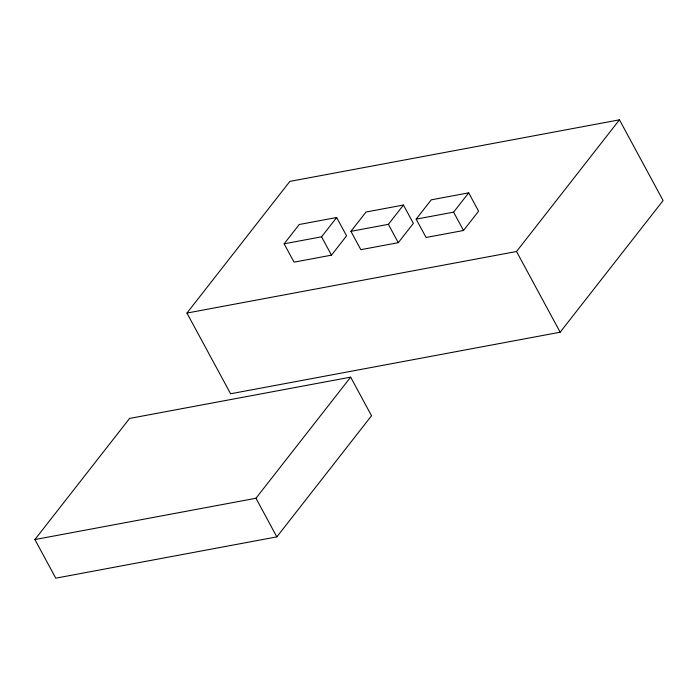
<?xml version="1.0" encoding="UTF-8"?>
<svg xmlns="http://www.w3.org/2000/svg" width="698" height="698" viewBox="0 0 698 698"><rect width="100%" height="100%" fill="white"/><g stroke="black" fill="none" stroke-linecap="round" stroke-linejoin="round"><path stroke-width="1.05" d="M186.951 313.062L289.879 181.393L619.458 119.829L663.1 200.544L560.171 332.213L230.593 393.768L186.951 313.062L516.529 251.498L619.458 119.829M34.9 539.554L129.584 418.434L350.649 377.147L371.528 415.755L276.844 536.875L55.779 578.171L34.9 539.554L255.965 498.259L350.649 377.147M284.138 243.811L299.233 224.503L336.663 217.506L346.574 235.845L331.48 255.154L294.05 262.151L284.138 243.811L321.569 236.814L336.663 217.506M350.928 231.335L366.022 212.026L403.461 205.029L413.373 223.369L398.279 242.677L360.849 249.675L350.928 231.335L388.367 224.337L403.461 205.029M416.156 219.146L431.251 199.837L468.69 192.849L478.601 211.189L463.507 230.497L426.077 237.486L416.156 219.146L453.595 212.157L468.69 192.849M516.529 251.498L560.171 332.213M453.595 212.157L463.507 230.497M388.367 224.337L398.279 242.677M321.569 236.814L331.48 255.154M255.965 498.259L276.844 536.875"/></g></svg>
